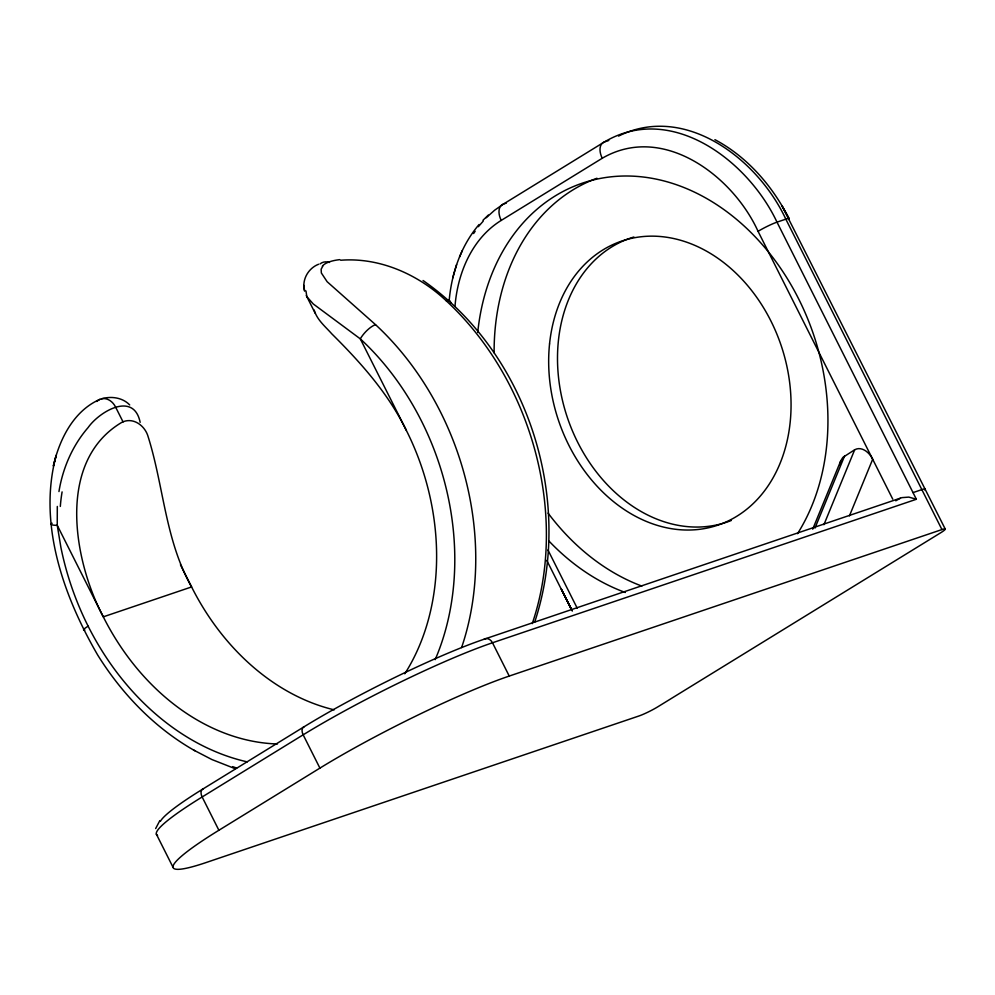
<?xml version="1.0" encoding="UTF-8"?>
<svg xmlns="http://www.w3.org/2000/svg" width="995" height="995" viewBox="0 0 995 995"><rect width="100%" height="100%" fill="white"/><g stroke="black" fill="none" stroke-linecap="round" stroke-linejoin="round"><path stroke-width="1.49" d="M57.3 506.443L57.25 525.31L60.919 547.499A247.195 193.615 71.3 0 0 88.132 626.166A247.432 193.801 71.3 0 0 247.245 761.871M454.989 306.423C457.551 273.227 471.953 238.464 501.231 220.405L602.249 158.255C662.782 122.945 732.867 175.804 758.066 231.35L892.751 499.154M839.718 465.337L840.675 460.959L842.827 457.426L854.68 449.765C861.956 445.797 869.767 452.949 872.69 459.255L849.432 515.895M449.131 301.099C451.469 273.501 460.884 245.74 479.092 224.497M303.811 285.441L304.619 291.087C301.485 280.155 308.127 268.277 318.587 264.247M58.954 491.567C62.747 468.16 72.511 445.524 88.12 427.551C99.264 411.694 133.716 390.948 140.158 422.34M155.655 828.561L159.822 820.639M305.962 290.938L306.821 296.647L313.251 303.948L360.302 338.86L406.346 430.4A224.945 176.19 71.3 0 1 404.791 673.789M456.593 264.633L452.688 278.078M534.663 622.211C574.724 500.933 528.444 353.797 423.062 280.515M840.551 461.307L812.716 529.166M814.967 528.096L844.581 455.984M823.91 524.713L854.68 449.765M459.566 256.921L462.289 250.628M473.583 233.539L475.162 231.263M322.728 266.324L321.136 269.21L321.36 272.991L327.144 281.722L375.538 324.668A262.431 205.555 71.3 0 1 461.593 647.558M478.334 226.686L483.234 221.126M483.01 220.243L488.334 215.057M486.182 217.781L494.577 210.256L503.37 204.099L604.388 141.949C671.7 102.124 748.402 161.252 776.995 222.146L916.37 499.266L492.488 642.77A149.959 16.455 -26.7 0 0 303.164 734.82L202.147 796.97A149.959 16.455 -26.7 0 0 157.583 835.452M160.332 821.397A142.459 15.634 -26.7 0 1 203.216 788.811L304.234 726.673A142.459 15.634 -26.7 0 1 484.092 639.225L901.93 497.637L908.821 497.102L916.271 499.216M941.942 529.564A15 1.642 -26.7 0 1 940.673 532.785L657.819 706.798A15 1.642 -26.7 0 1 638.889 716.002L206.176 862.516A149.959 16.455 -26.7 0 1 218.888 830.265L319.905 768.115A149.959 16.455 -26.7 0 1 509.241 676.065L941.942 529.564L785.826 219.161C758.103 159.536 685.306 102.895 618.567 136.091M99.823 399.393C73.506 410.91 59.464 439.392 53.332 466.058L56.267 455.2C37.611 523.432 63.493 596.017 97.697 655.046C121.925 693.938 154.747 728.054 194.796 750.715M334.221 709.845A224.945 176.19 71.3 0 1 191.6 586.938C165.269 540.534 163.777 486.443 148.131 436.705C145.059 425.599 132.944 416.582 121.664 422.452C55.894 461.605 73.667 560.969 103.293 616.838A224.945 176.19 71.3 0 0 277.468 743.974M608.803 140.457L604.388 141.949A15 9.179 58.4 0 0 602.249 158.255M506.306 203.104L503.37 204.099A15 9.179 58.4 0 0 501.231 220.405M913.024 492.6L921.855 489.615A15 1.642 -26.7 0 1 924.666 489.926M101.59 398.796C111.129 395.96 122.596 397.527 129.698 404.94M340.713 260.242C379.667 257.17 418.149 274.409 446.183 300.751A15 5.323 -47.3 0 1 450.673 303.326M235.019 768.637L211.823 759.508L193.565 750.031M714.92 139.661C747.419 156.936 772.493 185.978 789.01 218.539L782.132 206.127L945.25 529.066M406.346 430.4C388.311 393.46 360.762 362.59 331.832 333.885C325.353 326.559 316.945 319.805 314.171 310.042M547.934 549.949L577.262 608.268M571.665 609.748L561.342 589.189L572.324 611.092M546.79 560.396L571.901 610.321M509.241 676.065L492.488 642.77A7.5 5.87 71.3 0 0 484.092 639.225M306.298 295.565L315.228 313.325M319.905 768.115L303.164 734.82A7.5 4.589 58.4 0 1 304.234 726.673M123.069 421.93L115.582 407.042A15 11.741 71.3 0 0 96.863 401.495M180.431 564.75L191.6 586.938L103.293 616.838L57.25 525.31A15 2.326 -7.3 0 1 52.138 523.233M218.888 830.265L202.147 796.97A7.5 4.589 58.4 0 1 203.216 788.811M156.364 834.171L173.118 867.453M641.837 586.08A217.445 170.319 71.3 0 1 548.083 513.134M494.117 352.864A217.445 170.319 71.3 0 1 596.95 178.254M731.3 520.485A149.959 117.46 71.3 0 1 567.722 418.584A149.959 117.46 71.3 0 1 633.902 237.009M375.538 324.668A15 5.323 -47.3 0 0 360.302 338.86A247.432 193.801 71.3 0 1 435.163 659.648M446.183 300.751A262.431 205.555 71.3 0 1 532.238 623.641M236.723 768.053A262.431 205.555 71.3 0 1 232.569 766.623M84.824 629.972A15 1.642 -26.7 0 1 88.132 626.166M339.792 259.645A43.146 14.9 8.2 0 0 328.574 262.145A43.146 14.477 8.7 0 0 322.355 266.237M320.054 263.899A15 11.741 71.3 0 1 329.469 262.469M60.322 506.43A146.103 132.758 -59.9 0 1 62.1 491.891M788.637 219.472A15 1.642 -26.7 0 0 785.826 219.161L776.995 222.146A15 1.642 -26.7 0 0 758.066 231.35M625.333 592.485A217.445 170.319 71.3 0 1 549.116 541.205M477.724 332.479A217.445 170.319 71.3 0 1 713.888 202.843A217.445 170.319 71.3 0 1 797.517 533.693M895.761 500.808A15 1.642 -26.7 0 1 900.326 498.296M549.551 343.909A149.959 117.46 71.3 0 0 717.333 525.335A149.959 117.46 71.3 0 0 742.705 280.03A149.959 117.46 71.3 0 0 549.551 343.909"/></g></svg>
